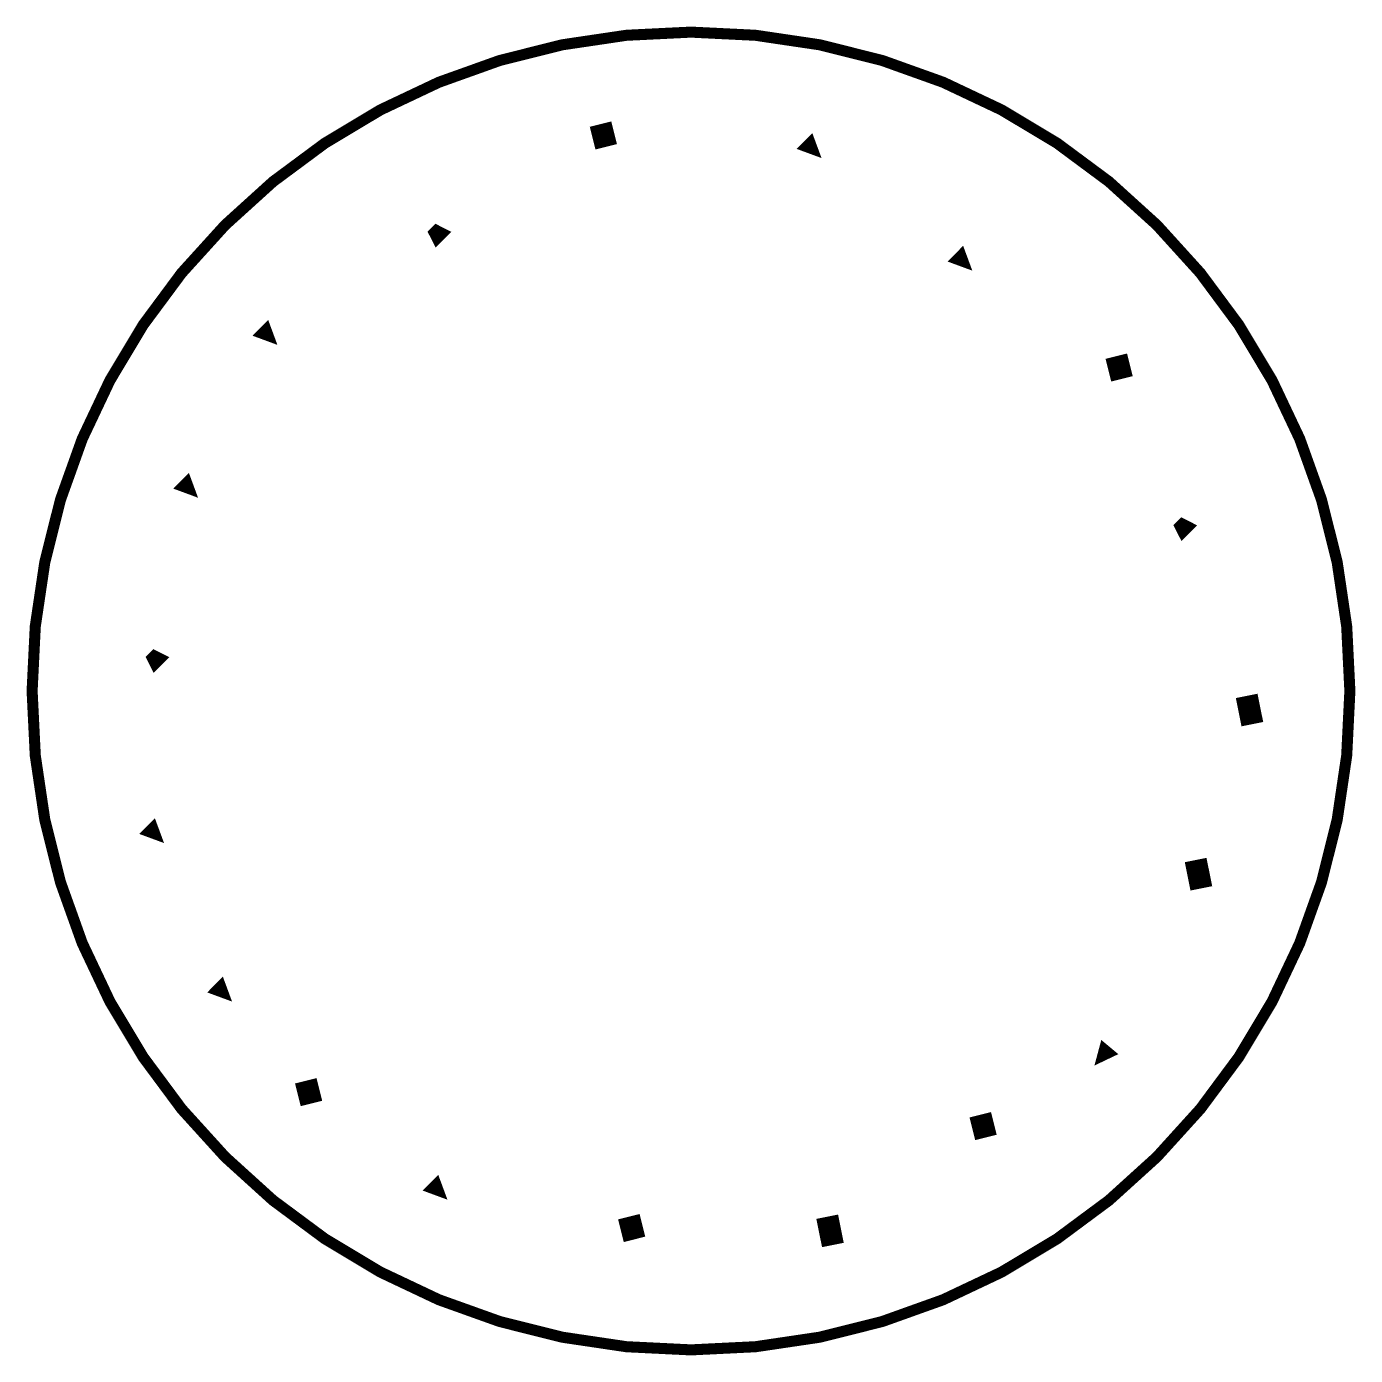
# Model space of a CAD drawing. Extents: x 0.04 to 6.04, y 0 to 6.
import ezdxf

# ---------------------------------------------------------------- set-up
doc = ezdxf.new("R2010")
doc.units = 0
doc.header["$MEASUREMENT"] = 0
doc.layers.get('0').update_dxf_attribs({"linetype": 'CONTINUOUS'})

msp = doc.modelspace()

# ---------------------------------------------------------------- linework, layer by layer
at = {"const_width": 0.05}
msp.add_lwpolyline([(0.0625, 3.0047, 1), (6.0125, 3.0047, 1)], format="xyb", close=True, dxfattribs=at)
at = {"const_width": 0.1}
for points in [[(2.6289, 5.5644), (2.6545, 5.4621)], [(4.9578, 4.5164), (4.9834, 4.4141)], [(5.5465, 2.9827), (5.5721, 2.8549)], [(5.3161, 2.2414), (5.3417, 2.1136)], [(1.2981, 1.2446), (1.3237, 1.1423)], [(4.3436, 1.0912), (4.3692, 0.989)], [(2.7569, 0.6311), (2.7825, 0.5289)], [(3.6526, 0.6311), (3.6782, 0.5033)]]:
    msp.add_lwpolyline(points, dxfattribs=at)
for points in [[(3.5502, 5.4877, 0.1, 0, 0), (3.627, 5.411, 0, 0, 0)], [(1.8654, 5.0969, 0.05, 0.1, 0), (1.9196, 5.0428, 0.1, 0.1, 0)], [(4.231, 4.9793, 0.1, 0, 0), (4.3078, 4.9026, 0, 0, 0)], [(1.0933, 4.6442, 0.1, 0, 0), (1.1701, 4.5675, 0, 0, 0)], [(0.7351, 3.954, 0.1, 0, 0), (0.8118, 3.8773, 0, 0, 0)], [(5.2331, 3.7715, 0.05, 0.1, 0), (5.2873, 3.7174, 0.1, 0.1, 0)], [(0.5924, 3.1762, 0.05, 0.1, 0), (0.6465, 3.1221, 0.1, 0.1, 0)], [(0.5815, 2.3948, 0.1, 0, 0), (0.6583, 2.3181, 0, 0, 0)], [(0.8886, 1.6791, 0.1, 0, 0), (0.9654, 1.6024, 0, 0, 0)], [(4.9285, 1.397, 0.1, 0, 0), (4.8591, 1.3136, 0, 0, 0)], [(1.8611, 0.7845, 0.1, 0, 0), (1.9379, 0.7078, 0, 0, 0)]]:
    msp.add_lwpolyline(points, format="xyseb")

doc.saveas('drawing.dxf')
